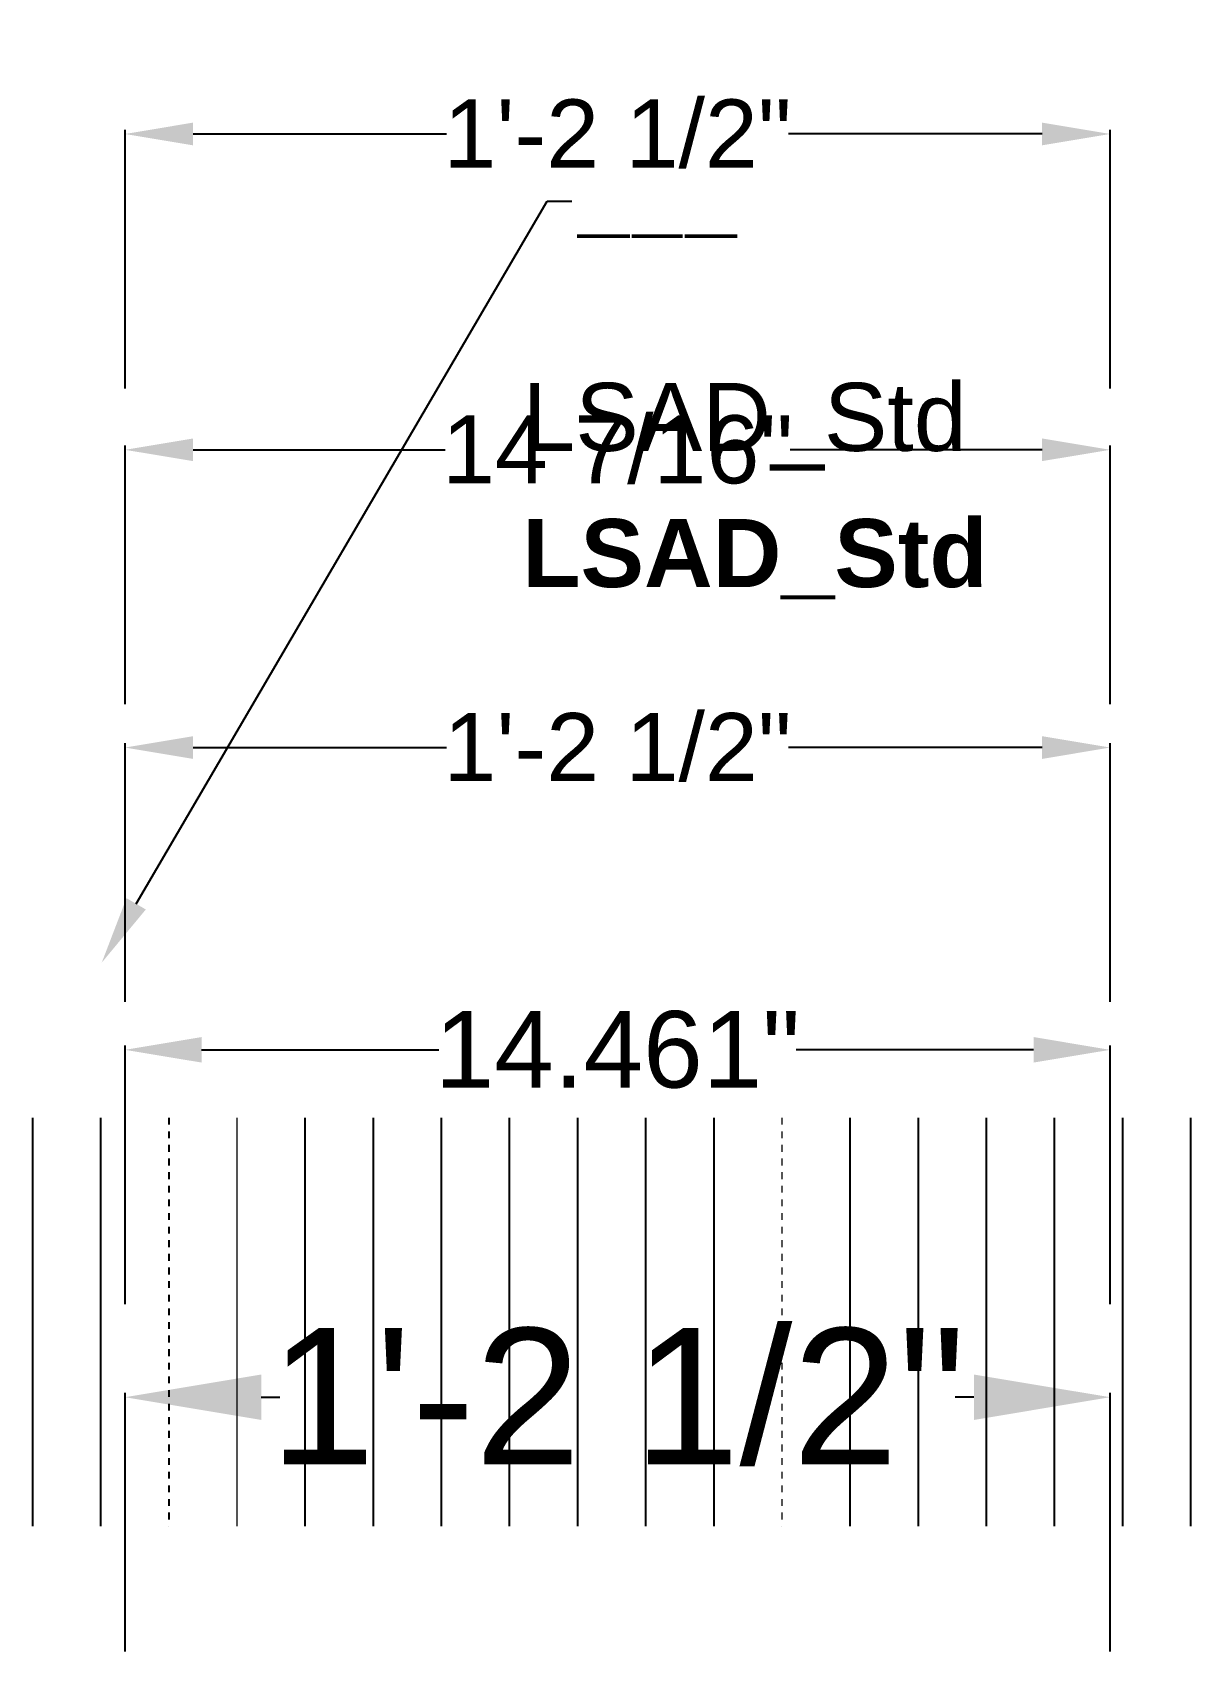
# Model space of a CAD drawing. Header units: inches. Extents: x -8 to 9, y -22 to 1.8.
import ezdxf
from ezdxf import colors
from ezdxf.entities.mleader import LeaderData, LeaderLine
from ezdxf.math import Vec2, Vec3

# ---------------------------------------------------------------- set-up
doc = ezdxf.new("R2010")
doc.units = ezdxf.units.IN
doc.header["$LTSCALE"] = 0.5
doc.header["$MEASUREMENT"] = 0
doc.linetypes.add('HIDDEN2', pattern=[0.1875, 0.125, -0.0625])
doc.linetypes.add('PHANTOM', pattern=[0.5, 0.25, -0.05, 0.05, -0.05, 0.05, -0.05])
doc.layers.get('0').update_dxf_attribs({"color": 255, "linetype": 'CONTINUOUS'})
doc.layers.get('Defpoints').update_dxf_attribs({"linetype": 'CONTINUOUS'})
for name, color, linetype in [('Brackets', 181, 'CONTINUOUS'), ('Ceiling', 42, 'CONTINUOUS'), ('EM', 3, 'CONTINUOUS'), ('End Cap', 92, 'CONTINUOUS'), ('Hardware', 242, 'CONTINUOUS'), ('Housing', 150, 'CONTINUOUS'), ('LED Board', 110, 'CONTINUOUS'), ('Louver', 161, 'CONTINUOUS'), ('Mounting', 4, 'CONTINUOUS'), ('Nomenclature', 51, 'CONTINUOUS'), ('Reflector', 40, 'CONTINUOUS'), ('WallMount Bracket', 190, 'CONTINUOUS')]:
    doc.layers.add(name, color=color, linetype=linetype)
for name, color, linetype, plot in [('Construction', 60, 'PHANTOM', False), ('FAB DWG', 255, 'CONTINUOUS', False), ('Joiner', 11, 'CONTINUOUS', False), ('Text-Unprinted', 131, 'CONTINUOUS', False)]:
    doc.layers.add(name, color=color, linetype=linetype, plot=plot)
doc.layers.add('CUST DWG', color=255, linetype='CONTINUOUS', lineweight=20)
doc.layers.add('Lens', color=2, linetype='HIDDEN2', lineweight=13)
doc.styles.add('LSAD_Alert', font='arialbd.ttf', dxfattribs={"height": 5})
doc.styles.add('LSAD_Standard', font='arial.ttf')
doc.styles.get("Standard").update_dxf_attribs({"font": 'arial.ttf'})
doc.dimstyles.new('LSAD_CustDims', dxfattribs={"dimtxt": 1, "dimasz": 1, "dimexe": 0.0625, "dimexo": 0.042969, "dimgap": 0.0625, "dimtad": 0, "dimtih": 1, "dimtoh": 1, "dimdec": 3, "dimzin": 0, "dimdsep": 46, "dimlunit": 4, "dimtxsty": 'Standard', "dimcen": 0.125, "dimclrd": 256, "dimclre": 256, "dimclrt": 256, "dimadec": 0, "dimazin": 0, "dimtfac": 1, "dimtdec": 3, "dimtix": 1, "dimtofl": 0, "dimtmove": 0, "dimatfit": 3, "dimfxl": 1, "dimfrac": 2, "dimtolj": 1, "dimtzin": 0, "dimarcsym": 0})
doc.dimstyles.new('LSAD_FabDims', dxfattribs={"dimtxt": 1, "dimasz": 1, "dimexe": 0.0625, "dimexo": 0.042969, "dimgap": 0.0625, "dimtad": 0, "dimtih": 1, "dimtoh": 1, "dimdec": 4, "dimzin": 0, "dimdsep": 46, "dimlunit": 5, "dimtxsty": 'Standard', "dimcen": 0.125, "dimclrd": 256, "dimclre": 256, "dimclrt": 256, "dimadec": 0, "dimazin": 0, "dimtfac": 1, "dimtdec": 4, "dimtix": 1, "dimtofl": 0, "dimtmove": 0, "dimatfit": 3, "dimfxl": 1, "dimfrac": 2, "dimtolj": 1, "dimtzin": 0, "dimarcsym": 0})
doc.dimstyles.new('LSAD_FabDimsOC', dxfattribs={"dimtxt": 1, "dimasz": 1, "dimexe": 0.0625, "dimexo": 0.042969, "dimgap": 0.0625, "dimtad": 0, "dimtih": 1, "dimtoh": 1, "dimdec": 3, "dimzin": 0, "dimdsep": 46, "dimlunit": 4, "dimtxsty": 'Standard', "dimcen": 0.125, "dimclrd": 256, "dimclre": 256, "dimclrt": 256, "dimadec": 0, "dimazin": 0, "dimtfac": 1, "dimtdec": 3, "dimtofl": 0, "dimtmove": 0, "dimatfit": 2, "dimfxl": 1, "dimfrac": 2, "dimtolj": 1, "dimtzin": 0, "dimarcsym": 0})
doc.dimstyles.new('LSAD_FixtureCut', dxfattribs={"dimtxt": 1.125, "dimasz": 1.125, "dimexe": 0.0625, "dimexo": 0.042969, "dimgap": 0.0625, "dimtad": 0, "dimtih": 1, "dimtoh": 1, "dimdec": 3, "dimzin": 0, "dimdsep": 46, "dimtxsty": 'Standard', "dimcen": 0.125, "dimclrd": 256, "dimclre": 256, "dimclrt": 256, "dimadec": 0, "dimazin": 0, "dimtfac": 1, "dimtdec": 3, "dimtofl": 0, "dimtmove": 0, "dimatfit": 3, "dimfxl": 1, "dimfrac": 2, "dimtolj": 1, "dimtzin": 0, "dimarcsym": 0})
doc.dimstyles.new('LSAD_OverallDim', dxfattribs={"dimtxt": 2, "dimasz": 2, "dimexe": 0.0625, "dimexo": 0.042969, "dimgap": 0.0625, "dimtad": 0, "dimtih": 1, "dimtoh": 1, "dimdec": 3, "dimzin": 0, "dimdsep": 46, "dimlunit": 4, "dimtxsty": 'Standard', "dimcen": 0.125, "dimclrd": 256, "dimclre": 256, "dimclrt": 256, "dimadec": 0, "dimazin": 0, "dimtfac": 1, "dimtdec": 3, "dimtix": 1, "dimtofl": 0, "dimtmove": 0, "dimatfit": 3, "dimfxl": 1, "dimfrac": 2, "dimtolj": 1, "dimtzin": 0, "dimarcsym": 0})

# ---------------------------------------------------------------- blocks, each defined once
blk = doc.blocks.new('*D0')
at = {"layer": 'Defpoints', "color": 0, "ltscale": 0.5, "transparency": 16777216}
for p in [(376.127, 69.196), (361.666, 65.417), (376.127, 65.417)]:
    blk.add_point(p, dxfattribs=at)
at = {"layer": 'FAB DWG', "lineweight": -2, "ltscale": 0.5, "transparency": 16777216}
for p, q in [((361.666, 65.46), (361.666, 69.259)), ((362.791, 69.196), (366.274, 69.196)), ((375.002, 69.196), (371.519, 69.196)), ((376.127, 65.46), (376.127, 69.259))]:
    blk.add_line(p, q, dxfattribs=at)
at = {"layer": 'FAB DWG', "ltscale": 0.5, "transparency": 16777216}
for points in [[(362.791, 69.384), (362.791, 69.009), (361.666, 69.196)], [(375.002, 69.384), (375.002, 69.009), (376.127, 69.196)]]:
    blk.add_solid(points, dxfattribs=at)
at = {"layer": 'FAB DWG', "ltscale": 0.5, "transparency": 16777216, "insert": (368.896, 69.196), "char_height": 1.125, "attachment_point": 5, "style": 'LSAD_Standard'}
blk.add_mtext('\\A1;14.461"', dxfattribs=at)
blk = doc.blocks.new('*D1')
at = {"layer": 'Defpoints', "color": 0, "ltscale": 0.5, "transparency": 16777216}
for p in [(376.127, 73.636), (361.666, 69.856), (376.127, 69.856)]:
    blk.add_point(p, dxfattribs=at)
at = {"layer": 'FAB DWG', "lineweight": -2, "ltscale": 0.5, "transparency": 16777216}
for p, q in [((361.666, 69.899), (361.666, 73.698)), ((362.666, 73.636), (366.387, 73.636)), ((375.127, 73.636), (371.406, 73.636)), ((376.127, 69.899), (376.127, 73.698))]:
    blk.add_line(p, q, dxfattribs=at)
at = {"layer": 'FAB DWG', "ltscale": 0.5, "transparency": 16777216}
for points in [[(362.666, 73.803), (362.666, 73.469), (361.666, 73.636)], [(375.127, 73.803), (375.127, 73.469), (376.127, 73.636)]]:
    blk.add_solid(points, dxfattribs=at)
at = {"layer": 'FAB DWG', "ltscale": 0.5, "transparency": 16777216, "insert": (368.896, 73.636), "char_height": 1, "attachment_point": 5, "style": 'LSAD_Standard'}
blk.add_mtext('\\A1;1\'-2 1/2"', dxfattribs=at)
blk = doc.blocks.new('*D2')
at = {"layer": 'Defpoints', "color": 0, "ltscale": 0.5, "transparency": 16777216}
for p in [(376.127, 78.009), (361.666, 74.23), (376.127, 74.23)]:
    blk.add_point(p, dxfattribs=at)
at = {"layer": 'FAB DWG', "lineweight": -2, "ltscale": 0.5, "transparency": 16777216}
for p, q in [((361.666, 74.273), (361.666, 78.072)), ((362.666, 78.009), (366.364, 78.009)), ((375.127, 78.009), (371.429, 78.009)), ((376.127, 74.273), (376.127, 78.072))]:
    blk.add_line(p, q, dxfattribs=at)
at = {"layer": 'FAB DWG', "ltscale": 0.5, "transparency": 16777216}
for points in [[(362.666, 78.176), (362.666, 77.843), (361.666, 78.009)], [(375.127, 78.176), (375.127, 77.843), (376.127, 78.009)]]:
    blk.add_solid(points, dxfattribs=at)
at = {"layer": 'FAB DWG', "ltscale": 0.5, "transparency": 16777216, "insert": (368.896, 78.009), "char_height": 1, "attachment_point": 5, "style": 'LSAD_Standard'}
blk.add_mtext('\\A1;14 7/16"', dxfattribs=at)
blk = doc.blocks.new('*D3')
at = {"layer": 'CUST DWG', "lineweight": -2, "ltscale": 0.5, "transparency": 16777216}
for p, q in [((361.666, 78.912), (361.666, 82.711)), ((376.127, 78.912), (376.127, 82.711)), ((362.666, 82.648), (366.387, 82.648)), ((375.127, 82.648), (371.406, 82.648))]:
    blk.add_line(p, q, dxfattribs=at)
at = {"layer": 'CUST DWG', "ltscale": 0.5, "transparency": 16777216}
for points in [[(362.666, 82.815), (362.666, 82.481), (361.666, 82.648)], [(375.127, 82.815), (375.127, 82.481), (376.127, 82.648)]]:
    blk.add_solid(points, dxfattribs=at)
at = {"layer": 'Defpoints', "color": 0, "ltscale": 0.5, "transparency": 16777216}
for p in [(376.127, 82.648), (361.666, 78.869), (376.127, 78.869)]:
    blk.add_point(p, dxfattribs=at)
at = {"layer": 'CUST DWG', "ltscale": 0.5, "transparency": 16777216, "insert": (368.896, 82.648), "char_height": 1, "attachment_point": 5, "style": 'LSAD_Standard'}
blk.add_mtext('\\A1;1\'-2 1/2"', dxfattribs=at)
blk = doc.blocks.new('*D4')
at = {"layer": 'Defpoints', "color": 0, "ltscale": 0.5, "transparency": 16777216}
for p in [(376.127, 64.094), (361.666, 60.314), (376.127, 60.314)]:
    blk.add_point(p, dxfattribs=at)
at = {"layer": 'FAB DWG', "lineweight": -2, "ltscale": 0.5, "transparency": 16777216}
for p, q in [((361.666, 60.357), (361.666, 64.156)), ((363.666, 64.094), (363.94, 64.094)), ((374.127, 64.094), (373.853, 64.094)), ((376.127, 60.357), (376.127, 64.156))]:
    blk.add_line(p, q, dxfattribs=at)
at = {"layer": 'FAB DWG', "ltscale": 0.5, "transparency": 16777216}
for points in [[(363.666, 64.427), (363.666, 63.76), (361.666, 64.094)], [(374.127, 64.427), (374.127, 63.76), (376.127, 64.094)]]:
    blk.add_solid(points, dxfattribs=at)
at = {"layer": 'FAB DWG', "ltscale": 0.5, "transparency": 16777216, "insert": (368.896, 64.094), "char_height": 2, "attachment_point": 5, "style": 'LSAD_Standard'}
blk.add_mtext('\\A1;1\'-2 1/2"', dxfattribs=at)

msp = doc.modelspace()

# ---------------------------------------------------------------- linework, layer by layer
at = {"layer": 'Brackets', "ltscale": 0.5, "transparency": 16777216}
msp.add_line((-8.00608, -14.09919), (-8.00608, -20.09919), dxfattribs=at)
at = {"layer": 'Ceiling', "ltscale": 0.5, "transparency": 16777216}
msp.add_line((-7.00608, -14.09919), (-7.00608, -20.09919), dxfattribs=at)
at = {"layer": 'Construction', "ltscale": 0.5, "transparency": 16777216}
msp.add_line((-6.00608, -14.09919), (-6.00608, -20.09919), dxfattribs=at)
at = {"layer": 'CUST DWG', "ltscale": 0.5, "transparency": 16777216}
msp.add_line((-5.00608, -14.09919), (-5.00608, -20.09919), dxfattribs=at)
at = {"layer": 'EM', "ltscale": 0.5, "transparency": 16777216}
msp.add_line((-4.00608, -14.09919), (-4.00608, -20.09919), dxfattribs=at)
at = {"layer": 'End Cap', "ltscale": 0.5, "transparency": 16777216}
msp.add_line((-3.00608, -14.09919), (-3.00608, -20.09919), dxfattribs=at)
at = {"layer": 'FAB DWG', "ltscale": 0.5, "transparency": 16777216}
msp.add_line((-2.00608, -14.09919), (-2.00608, -20.09919), dxfattribs=at)
at = {"layer": 'Hardware', "ltscale": 0.5, "transparency": 16777216}
msp.add_line((-1.00608, -14.09919), (-1.00608, -20.09919), dxfattribs=at)
at = {"layer": 'Housing', "ltscale": 0.5, "transparency": 16777216}
msp.add_line((-0.00608, -14.09919), (-0.00608, -20.09919), dxfattribs=at)
at = {"layer": 'Joiner', "ltscale": 0.5, "transparency": 16777216}
msp.add_line((0.99392, -14.09919), (0.99392, -20.09919), dxfattribs=at)
at = {"layer": 'LED Board', "ltscale": 0.5, "transparency": 16777216}
msp.add_line((1.99392, -14.09919), (1.99392, -20.09919), dxfattribs=at)
at = {"layer": 'Lens', "ltscale": 0.5, "transparency": 16777216}
msp.add_line((2.99392, -14.09919), (2.99392, -20.09919), dxfattribs=at)
at = {"layer": 'Louver', "ltscale": 0.5, "transparency": 16777216}
msp.add_line((3.99392, -14.09919), (3.99392, -20.09919), dxfattribs=at)
at = {"layer": 'Mounting', "ltscale": 0.5, "transparency": 16777216}
msp.add_line((4.99392, -14.09919), (4.99392, -20.09919), dxfattribs=at)
at = {"layer": 'Nomenclature', "ltscale": 0.5, "transparency": 16777216}
msp.add_line((5.99392, -14.09919), (5.99392, -20.09919), dxfattribs=at)
at = {"layer": 'Reflector', "ltscale": 0.5, "transparency": 16777216}
msp.add_line((6.99392, -14.09919), (6.99392, -20.09919), dxfattribs=at)
at = {"layer": 'Text-Unprinted', "ltscale": 0.5, "transparency": 16777216}
msp.add_line((7.99392, -14.09919), (7.99392, -20.09919), dxfattribs=at)
at = {"layer": 'WallMount Bracket', "ltscale": 0.5, "transparency": 16777216}
msp.add_line((8.99392, -14.09919), (8.99392, -20.09919), dxfattribs=at)

# ---------------------------------------------------------------- texts
at = {"ltscale": 0.5, "transparency": 16777216, "char_height": 1, "attachment_point": 1}
for insert, style in [((-0.81417, -3.30548), 'LSAD_Standard'), ((-0.81417, -5.30548), 'LSAD_Alert')]:
    msp.add_mtext_dynamic_manual_height_columns('LSAD_Std', width=9.6878897, gutter_width=5.625, heights=[0], dxfattribs=dict(at, insert=insert, style=style))

# ---------------------------------------------------------------- dimensions: what is measured, and where the dimension line sits
at = {"layer": 'CUST DWG', "ltscale": 0.5, "transparency": 16777216}
dim = msp.add_linear_dim(base=(7.81367, 0.35035), p1=(-6.64737, -3.42906), p2=(7.81367, -3.42906), dimstyle='LSAD_CustDims', override={"dimtxsty": 'LSAD_Standard'}, dxfattribs=at)
dim.commit()
dim.dimension.update_dxf_attribs({"geometry": '*D3', "text_midpoint": (0.58315, 0.35035), "insert": (-368.31332, -82.2978)})
at = {"layer": 'FAB DWG', "ltscale": 0.5, "transparency": 16777216}
for base, p1, p2, dimstyle, override, picture, middle in [((7.81367, -4.28831), (-6.64737, -8.06773), (7.81367, -8.06773), 'LSAD_FabDims', {"dimpost": '"', "dimtxsty": 'LSAD_Standard'}, '*D2', (0.58315, -4.28831)), ((7.81367, -8.66191), (-6.64737, -12.44132), (7.81367, -12.44132), 'LSAD_FabDimsOC', {"dimtxsty": 'LSAD_Standard'}, '*D1', (0.58315, -8.66191)), ((7.81367, -13.10174), (-6.64737, -16.88115), (7.81367, -16.88115), 'LSAD_FixtureCut', {"dimpost": '"', "dimtxsty": 'LSAD_Standard'}, '*D0', (0.58315, -13.10174)), ((7.81367, -18.20427), (-6.64737, -21.98369), (7.81367, -21.98369), 'LSAD_OverallDim', {"dimtxsty": 'LSAD_Standard'}, '*D4', (0.58315, -18.20427))]:
    dim = msp.add_linear_dim(base=base, p1=p1, p2=p2, dimstyle=dimstyle, override=override, dxfattribs=at)
    dim.commit()
    dim.dimension.update_dxf_attribs({"geometry": picture, "text_midpoint": middle, "insert": (-368.31332, -82.2978)})

# ---------------------------------------------------------------- leaders
at = {"layer": 'Ceiling', "ltscale": 0.5, "transparency": 16777216}
ml = msp.add_multileader_mtext('Standard', dxfattribs=at)
ml.set_content('___', color=256, style='LSAD_Alert')
ml.set_leader_properties()
ml.build(insert=Vec2(0, 0))
ml.multileader.update_dxf_attribs({"dogleg_length": 0.36, "arrow_head_size": 1})
ctx = ml.context
ctx.base_point, ctx.char_height, ctx.arrow_head_size, ctx.landing_gap_size, ctx.plane_origin = Vec3(-0.09, -0.63813), 1, 1, 0.09, Vec3(-6.98867, -11.82034)
notes = []
notes.append((ctx, [(0, (1, 1, 0), (-0.45, -0.63813), (1, 0), 0.36, [(0, [(-6.98867, -11.82034)], 0, [])])]))
ctx.mtext.insert, ctx.mtext.flow_direction = Vec3(0, 0), 5
for ctx, leaders in notes:
    for number, flags, end, landing, length, lines in leaders:
        leader = LeaderData()
        leader.index, (leader.has_last_leader_line, leader.has_dogleg_vector, leader.attachment_direction) = number, flags
        leader.last_leader_point, leader.dogleg_vector, leader.dogleg_length = Vec3(end), Vec3(landing), length
        for number, points, colour, breaks in lines:
            line = LeaderLine()
            line.index, line.vertices, line.color, line.breaks = number, Vec3.list(points), colors.encode_raw_color(colour), breaks
            leader.lines.append(line)
        ctx.leaders.append(leader)

doc.saveas('drawing.dxf')
